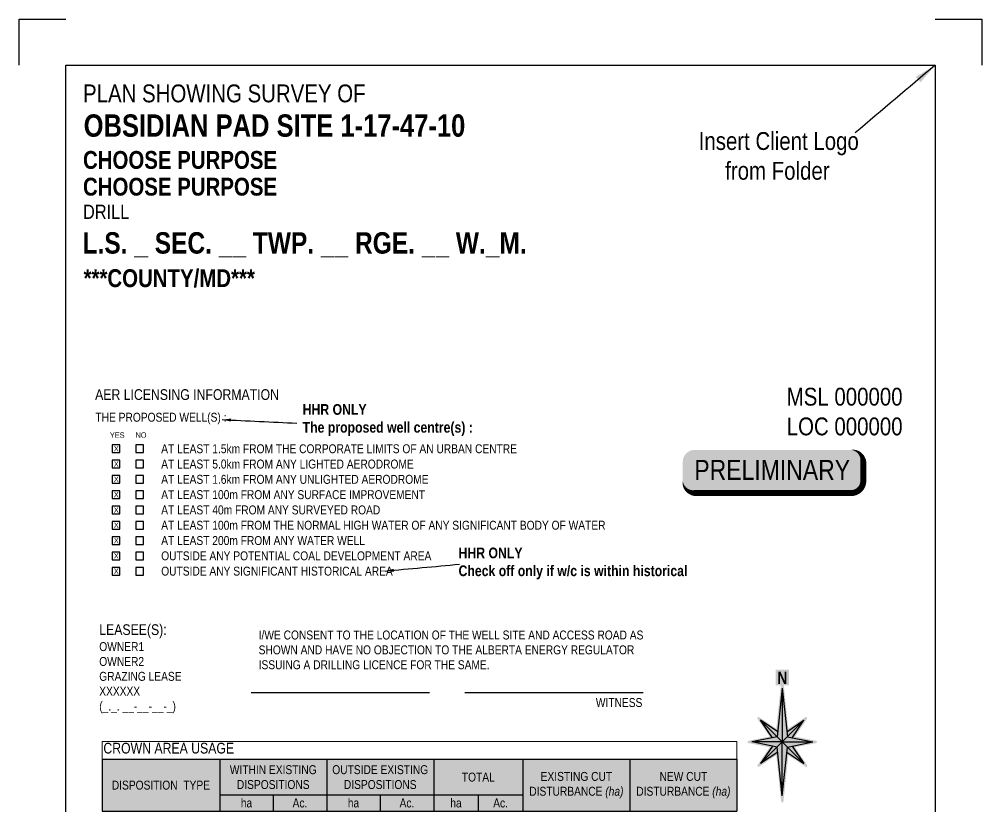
# Paper-space layout '1 of 5' of a CAD drawing. Extents: x -1122 to -42, y -10 to 1768.
# Drawn here: x -1122 to -42, y 885 to 1768 of the extents above; entities that cross this region are included whole.
import ezdxf
from ezdxf.enums import TextEntityAlignment as Align

# ---------------------------------------------------------------- set-up
doc = ezdxf.new("R2010")
doc.units = 0
doc.header["$LTSCALE"] = 5
doc.layers.get('Defpoints').update_dxf_attribs({"color": 9})
for name, color, linetype in [('CG-BORDER', 2, 'Continuous'), ('CG-NORTH', 7, 'Continuous'), ('CG-NOTES', 7, 'Continuous'), ('CG-PRELIM', 7, 'Continuous'), ('S-1', 1, 'Continuous'), ('S-2', 2, 'Continuous')]:
    doc.layers.add(name, color=color, linetype=linetype)
doc.styles.add('80', font='ARIALN.TTF', dxfattribs={"height": 10})
doc.styles.add('80CG', font='ARIALN.TTF', dxfattribs={"height": 10})
doc.styles.add('80L', font='ARIALN.TTF', dxfattribs={"height": 10})
doc.styles.add('BOLD', font='ARIALNB.TTF')
doc.dimstyles.new('Compass 5 000', dxfattribs={"dimscale": 5, "dimtxt": 9, "dimasz": 2, "dimexe": 0.2, "dimexo": 0.0625, "dimgap": 0.5, "dimtad": 0, "dimtih": 1, "dimtoh": 1, "dimzin": 0, "dimdsep": 46, "dimtxsty": '80CG', "dimcen": 0.1, "dimse1": 1, "dimse2": 1, "dimclrd": 256, "dimclrt": 256, "dimaunit": 1, "dimadec": 4, "dimazin": 0, "dimtfac": 0.06, "dimtofl": 0, "dimtmove": 0, "dimatfit": 1, "dimfxl": 0.2, "dimtolj": 1, "dimtzin": 0, "dimlwd": -1, "dimarcsym": 0})

# ---------------------------------------------------------------- blocks, each defined once
blk = doc.blocks.new('wsborder')
at = {"layer": 'Defpoints'}
for p, q in [((-5.1887327572e-06, 1778.000005820632), (52.24999406778079, 1778.000005820632)), ((-5.1887327572e-06, 1726.500004758894), (-5.1887327572e-06, 1778.000005820632)), ((1027.249994066885, 1778.000003697155), (1079.499993323399, 1778.000003697155)), ((1079.499993323399, 1778.000003697155), (1079.499993323399, 1726.500002635417))]:
    blk.add_line(p, q, dxfattribs=at)
at = {"layer": 'S-1'}
for p, q in [((-5.1887327572e-06, 1778.000003697155), (-5.1887327572e-06, 1778.000003697155)), ((1079.499993323399, 1778.000003697155), (1079.499993323399, 1778.000003697155))]:
    blk.add_line(p, q, dxfattribs=at)
at = {"layer": 'S-2'}
blk.add_lwpolyline([(1027.249994066885, 51.50000476041713), (52.24999406778079, 51.50000476041713), (52.24999406778079, 1726.500004758894), (1027.249994066885, 1726.500004758894)], close=True, dxfattribs=at)
at = {"style": '80', "flags": 1}
blk.add_attdef('PAGENUMBER', (52.24999406778079, 51.50000476041713), '', height=10, rotation=90, dxfattribs=at)
blk = doc.blocks.new('*U353')
h = blk.add_hatch(color=50)
edge = h.paths.add_edge_path()
edge.add_line((-38.99999999999998, -11.5), (38.99999999999998, -11.5))
edge.add_arc((38.99999999999999, -5.499999999999993), 6.000000000000007, 269.9999999999999, 359.9999999999999)
edge.add_line((44.99999999999999, -5.5), (44.99999999999999, 4))
edge.add_arc((38.99999999999999, 3.999999999999993), 6.000000000000007, 6.361109362927026e-14, 90.00000000000006)
edge.add_line((38.99999999999998, 10), (-38.99999999999998, 10))
edge.add_arc((-38.99999999999999, 3.999999999999993), 6.000000000000007, 89.99999999999993, 179.9999999999999)
edge.add_line((-44.99999999999999, 4), (-44.99999999999999, -5.5))
edge.add_arc((-38.99999999999999, -5.499999999999993), 6.000000000000007, 180.0000000000001, 270.0000000000001)
at = {"flags": 128}
blk.add_lwpolyline([(-38.99999999999998, -11.5, 3, 3, 0), (38.99999999999998, -11.5, 3, 3, 0.4142135623730951), (44.99999999999999, -5.5, 3, 3, 0), (44.99999999999999, 4, 3, 0, 0.4142135623730951), (38.99999999999998, 10, 0, 0, 0), (-38.99999999999998, 10, 0, 0, 0.4142135623730951), (-44.99999999999999, 4, 0, 0, 0), (-44.99999999999999, -5.5, 0, 3, 0.4142135623730951)], format="xyseb", close=True, dxfattribs=at)
at = {"style": '80'}
blk.add_attdef('ENTER_TEXT_001', (-26.84515688949523, -4.918144611186903), '', height=10, dxfattribs=at)
blk = doc.blocks.new('*U512')
at = {"layer": 'CG-NOTES'}
for p, q in [((-439.7030282362059, 0), (-239.703028236206, 0)), ((-200, 0), (0, 0))]:
    blk.add_line(p, q, dxfattribs=at)
at = {"layer": 'CG-NOTES', "insert": (-53.15805086227943, -6.338997518360201), "char_height": 10, "width": 34.3905866302865, "attachment_point": 1, "style": '80'}
blk.add_mtext('WITNESS', dxfattribs=at)
blk = doc.blocks.new('NORTH')
h = blk.add_hatch(color=141)
h.dxf.hatch_style = 1
edge = h.paths.add_edge_path()
edge.add_line((-2.491826417608756, 97.79764166632559), (-11.33110282728876, 97.79764166632559))
edge.add_line((-11.33110282728876, 97.79764166632559), (-11.33110282728876, 124.5108430137709))
edge.add_line((-11.33110282728876, 124.5108430137709), (11.39352990136058, 124.5108430137709))
edge.add_line((11.39352990136058, 124.5108430137709), (11.39352990136058, 97.79764166632559))
edge.add_line((11.39352990136058, 97.79764166632559), (2.491826417608753, 97.79764166632559))
edge.add_line((2.491826417608753, 97.79764166632559), (10.37750138339402, 22.7704560742972))
edge.add_line((10.37750138339402, 22.7704560742972), (39.92203399470885, 42.69849494675881))
edge.add_arc((41.04041980165037, 41.04041980164875), 1.999999999999999, -34.00000000000517, 124.00000000000111, ccw=False)
edge.add_line((42.69849494676036, 39.92203399470711), (22.00406355378607, 9.241277745924236))
edge.add_line((22.00406355378607, 9.241277745924236), (58.2739075855486, 1.960886155649267))
edge.add_arc((57.88030183790379, -1.018906841307665e-12), 1.999999999999997, -78.64993825518172, 78.64993825517888, ccw=False)
edge.add_line((58.27390758554851, -1.960886155651323), (22.00406355378518, -9.24127774592482))
edge.add_line((22.00406355378518, -9.24127774592482), (42.69849494675569, -39.92203399470677))
edge.add_arc((41.04041980164563, -41.04041980164828), 1.999999999999995, -124.0000000000046, 34.00000000000102, ccw=False)
edge.add_line((39.922033994704, -42.69849494675827), (10.37750138339402, -22.77045607429739))
edge.add_line((10.37750138339402, -22.77045607429739), (1.989043790736552, -102.5812988196396))
edge.add_arc((9.224476449245426e-15, -102.3722418931042), 2.000000000000001, 185.9999999999985, 353.99999999999864, ccw=False)
edge.add_line((-1.989043790736544, -102.5812988196395), (-10.37750138339407, -22.77045607429672))
edge.add_line((-10.37750138339407, -22.77045607429672), (-39.92203399470549, -42.69849494675363))
edge.add_arc((-41.04041980164693, -41.04041980164351), 1.999999999999998, 145.9999999999955, 303.9999999999981, ccw=False)
edge.add_line((-42.69849494675693, -39.92203399470188), (-22.00406355378651, -9.24127774592452))
edge.add_line((-22.00406355378651, -9.241277745924519), (-58.27390758554856, -1.960886155651306))
edge.add_arc((-57.88030183790382, -9.995419635864475e-13), 2.000000000000002, 101.35006174482157, 258.6499382551812, ccw=False)
edge.add_line((-58.27390758554866, 1.960886155649287), (-22.00406355378779, 9.241277745923886))
edge.add_line((-22.00406355378779, 9.241277745923886), (-42.69849494675572, 39.9220339947068))
edge.add_arc((-41.04041980164558, 41.04041980164821), 2.000000000000002, 55.999999999995225, 213.9999999999969, ccw=False)
edge.add_line((-39.92203399470394, 42.6984949467582), (-10.37750138339407, 22.77045607429753))
edge.add_line((-10.37750138339407, 22.77045607429753), (-2.491826417608756, 97.79764166632557))
at = {"linetype": 'Continuous'}
for points in [[(0, 92.80546965959776), (-8.826541068045046, 8.826541068045172), (1.1937e-12, -2.3874e-12)], [(-37.3345841318361, 37.33458413183729), (-16.99915135460746, 7.18606521849972), (-8.826541068044788, 8.826541068045172)], [(37.3345841318374, 37.33458413183729), (7.915829427503197, 17.49138352886467), (8.826541068045024, 8.826541068045172)], [(0, 0), (-52.79907522481363, 0), (-8.826541068045513, -8.826541068044662)], [(8.826541068045024, 8.826541068045172), (0, 0), (52.79907522480353, 0)], [(8.826541068045024, -8.826541068045001), (0, 0), (0, -92.80546965959995)], [(-7.915829427502984, -17.4913835288645), (-8.826541068045046, -8.826541068045001), (-37.33458413183729, -37.33458413183472)], [(16.99915135460456, -7.186065218500572), (8.826541068044662, -8.826541068045001), (37.33458413183716, -37.33458413183968)]]:
    blk.add_hatch(color=14, dxfattribs=at).paths.add_polyline_path(points)
at = {"color": 14, "linetype": 'Continuous'}
for p, q in [((0, 92.80546965959776), (-8.826541068045046, 8.826541068045172)), ((0, 92.80546965959776), (0, 0)), ((0, 92.80546965959776), (8.826541068045024, 8.826541068045172)), ((0, 0), (-37.3345841318361, 37.33458413183729)), ((-16.99915135460746, 7.18606521849972), (-37.3345841318361, 37.33458413183729)), ((-7.915829427502984, 17.49138352886467), (-37.33458413183729, 37.33458413183968)), ((0, 0), (37.33458413183727, 37.33458413183729)), ((7.915829427502962, 17.49138352886467), (37.33458413183727, 37.33458413183729)), ((16.99915135460516, 7.186065218500232), (37.33458413183968, 37.33458413183729)), ((-8.826541068045046, 8.826541068045172), (-52.79907522480383, 0)), ((0, 0), (-52.79907522480383, 0)), ((0, 0), (-37.33458413183729, -37.33458413183472)), ((0, 0), (37.33458413183486, -37.33458413183712)), ((0, -92.80546965959756), (0, 0)), ((0, 0), (52.79907522480378, 0)), ((8.826541068045024, 8.826541068045172), (52.79907522480378, 0)), ((-8.826541068045046, -8.826541068045001), (-52.79907522480527, -1.5348e-12)), ((-16.99915135460554, -7.186065218500402), (-37.33458413183968, -37.33458413183712)), ((0, -92.80546965959756), (-8.826541068045046, -8.826541068045001)), ((0, -92.80546965959756), (8.826541068045024, -8.826541068045001)), ((8.826541068045024, -8.826541068045001), (52.79907522480524, -1.5348e-12)), ((16.86362785564083, -6.985143368618993), (16.99915135460565, -7.186065218500402)), ((16.99915135460446, -7.186065218500572), (37.33458413183727, -37.33458413183968)), ((-7.915829427502984, -17.4913835288645), (-37.33458413183729, -37.33458413183472)), ((7.915829427502962, -17.4913835288645), (37.33458413183727, -37.33458413183968))]:
    blk.add_line(p, q, dxfattribs=at)
at = {"color": 14, "style": 'BOLD'}
blk.add_text('N', height=21.09375, dxfattribs=at).set_placement((0, 110.5952858925737), align=Align.MIDDLE_CENTER)
blk = doc.blocks.new('*U355')
for points in [[(0, 0), (8.600000000005819, 0), (8.600000000005819, 8.600000000005819), (0, 8.600000000005819)], [(26.41619495514897, 0), (35.01619495515479, 0), (35.01619495515479, 8.600000000005819), (26.41619495514897, 8.600000000005819)]]:
    blk.add_lwpolyline(points, close=True)
at = {"insert": (1.468155372712345, 7.391052055085082), "char_height": 6, "attachment_point": 1, "style": '80'}
blk.add_mtext_dynamic_manual_height_columns('\\pi0.43422;X', width=5.378663222160014, gutter_width=50, heights=[0], dxfattribs=at)
at = {"layer": 'CG-NOTES', "insert": (55.01619495515479, 4.300000000002909), "char_height": 9.999959999999996, "width": 398.5567959437925, "attachment_point": 4, "style": '80'}
blk.add_mtext('AT LEAST 1.5km FROM THE CORPORATE LIMITS OF AN URBAN CENTRE', dxfattribs=at)
blk = doc.blocks.new('*U356')
for points in [[(0, 0), (8.600000000005819, 0), (8.600000000005819, 8.600000000005819), (0, 8.600000000005819)], [(26.41619495514897, 0), (35.01619495515479, 0), (35.01619495515479, 8.600000000005819), (26.41619495514897, 8.600000000005819)]]:
    blk.add_lwpolyline(points, close=True)
at = {"insert": (1.468155372712345, 7.391052055085082), "char_height": 6, "attachment_point": 1, "style": '80'}
blk.add_mtext_dynamic_manual_height_columns('\\pi0.43422;X', width=5.378663222160014, gutter_width=50, heights=[0], dxfattribs=at)
at = {"layer": 'CG-NOTES', "insert": (55.01619495515479, 4.300000000002909), "char_height": 9.999959999999996, "width": 282.7387053298771, "attachment_point": 4, "style": '80'}
blk.add_mtext('AT LEAST 5.0km FROM ANY LIGHTED AERODROME', dxfattribs=at)
blk = doc.blocks.new('*U357')
for points in [[(0, 0), (8.600000000005819, 0), (8.600000000005819, 8.600000000005819), (0, 8.600000000005819)], [(26.41619495514897, 0), (35.01619495515479, 0), (35.01619495515479, 8.600000000005819), (26.41619495514897, 8.600000000005819)]]:
    blk.add_lwpolyline(points, close=True)
at = {"insert": (1.468155372712345, 7.391052055085082), "char_height": 6, "attachment_point": 1, "style": '80'}
blk.add_mtext_dynamic_manual_height_columns('\\pi0.43422;X', width=5.378663222160014, gutter_width=50, heights=[0], dxfattribs=at)
at = {"layer": 'CG-NOTES', "insert": (55.01619495515479, 4.300000000002909), "char_height": 9.999959999999996, "width": 299.2734277309685, "attachment_point": 4, "style": '80'}
blk.add_mtext('AT LEAST 1.6km FROM ANY UNLIGHTED AERODROME', dxfattribs=at)
blk = doc.blocks.new('*U516')
for points in [[(0, 0), (8.600000000005819, 0), (8.600000000005819, 8.600000000005819), (0, 8.600000000005819)], [(26.41619495514897, 0), (35.01619495515479, 0), (35.01619495515479, 8.600000000005819), (26.41619495514897, 8.600000000005819)]]:
    blk.add_lwpolyline(points, close=True)
at = {"insert": (1.468155372712345, 7.391052055085082), "char_height": 6, "attachment_point": 1, "style": '80'}
blk.add_mtext_dynamic_manual_height_columns('\\pi0.43422;X', width=5.378663222160014, gutter_width=50, heights=[0], dxfattribs=at)
at = {"layer": 'CG-NOTES', "insert": (55.01619495515479, 4.300000000002909), "char_height": 9.999959999999996, "width": 295.8559789178717, "attachment_point": 4, "style": '80'}
blk.add_mtext('AT LEAST 100m FROM ANY SURFACE IMPROVEMENT', dxfattribs=at)
blk = doc.blocks.new('*U358')
for points in [[(0, 0), (8.600000000005819, 0), (8.600000000005819, 8.600000000005819), (0, 8.600000000005819)], [(26.41619495514897, 0), (35.01619495515479, 0), (35.01619495515479, 8.600000000005819), (26.41619495514897, 8.600000000005819)]]:
    blk.add_lwpolyline(points, close=True)
at = {"insert": (1.468155372712345, 7.391052055085082), "char_height": 6, "attachment_point": 1, "style": '80'}
blk.add_mtext_dynamic_manual_height_columns('\\pi0.43422;X', width=5.378663222160014, gutter_width=50, heights=[0], dxfattribs=at)
at = {"layer": 'CG-NOTES', "insert": (55.01619495515479, 4.300000000002909), "char_height": 9.999959999999996, "width": 245.1604108960436, "attachment_point": 4, "style": '80'}
blk.add_mtext('AT LEAST 40m FROM ANY SURVEYED ROAD', dxfattribs=at)
blk = doc.blocks.new('*U359')
for points in [[(0, 0), (8.600000000005819, 0), (8.600000000005819, 8.600000000005819), (0, 8.600000000005819)], [(26.41619495514897, 0), (35.01619495515479, 0), (35.01619495515479, 8.600000000005819), (26.41619495514897, 8.600000000005819)]]:
    blk.add_lwpolyline(points, close=True)
at = {"insert": (1.468155372712345, 7.391052055085082), "char_height": 6, "attachment_point": 1, "style": '80'}
blk.add_mtext_dynamic_manual_height_columns('\\pi0.43422;X', width=5.378663222160014, gutter_width=50, heights=[0], dxfattribs=at)
at = {"layer": 'CG-NOTES', "insert": (55.01619495515479, 4.300000000002909), "char_height": 9.999959999999996, "width": 498.3108307596178, "attachment_point": 4, "style": '80'}
blk.add_mtext('AT LEAST 100m FROM THE NORMAL HIGH WATER OF ANY SIGNIFICANT BODY OF WATER', dxfattribs=at)
blk = doc.blocks.new('*U360')
for points in [[(0, 0), (8.600000000005819, 0), (8.600000000005819, 8.600000000005819), (0, 8.600000000005819)], [(26.41619495514897, 0), (35.01619495515479, 0), (35.01619495515479, 8.600000000005819), (26.41619495514897, 8.600000000005819)]]:
    blk.add_lwpolyline(points, close=True)
at = {"insert": (1.468155372712345, 7.391052055085082), "char_height": 6, "attachment_point": 1, "style": '80'}
blk.add_mtext_dynamic_manual_height_columns('\\pi0.43422;X', width=5.378663222160014, gutter_width=50, heights=[0], dxfattribs=at)
at = {"layer": 'CG-NOTES', "insert": (55.01619495515479, 4.300000000002909), "char_height": 9.999959999999996, "width": 228.1891281675306, "attachment_point": 4, "style": '80'}
blk.add_mtext('AT LEAST 200m FROM ANY WATER WELL', dxfattribs=at)
blk = doc.blocks.new('*U361')
for points in [[(0, 0), (8.600000000005819, 0), (8.600000000005819, 8.600000000005819), (0, 8.600000000005819)], [(26.41619495514897, 0), (35.01619495515479, 0), (35.01619495515479, 8.600000000005819), (26.41619495514897, 8.600000000005819)]]:
    blk.add_lwpolyline(points, close=True)
at = {"insert": (1.468155372712345, 7.391052055085082), "char_height": 6, "attachment_point": 1, "style": '80'}
blk.add_mtext_dynamic_manual_height_columns('\\pi0.43422;X', width=5.378663222160014, gutter_width=50, heights=[0], dxfattribs=at)
at = {"layer": 'CG-NOTES', "insert": (55.01619495515479, 4.300000000002909), "char_height": 9.999959999999996, "width": 303.113794361255, "attachment_point": 4, "style": '80'}
blk.add_mtext('OUTSIDE ANY POTENTIAL COAL DEVELOPMENT AREA', dxfattribs=at)
blk = doc.blocks.new('*U362')
for points in [[(0, 0), (8.600000000005819, 0), (8.600000000005819, 8.600000000005819), (0, 8.600000000005819)], [(26.41619495514897, 0), (35.01619495515479, 0), (35.01619495515479, 8.600000000005819), (26.41619495514897, 8.600000000005819)]]:
    blk.add_lwpolyline(points, close=True)
at = {"insert": (1.468155372712345, 7.391052055085082), "char_height": 6, "attachment_point": 1, "style": '80'}
blk.add_mtext_dynamic_manual_height_columns('\\pi0.43422;X', width=5.378663222160014, gutter_width=50, heights=[0], dxfattribs=at)
at = {"layer": 'CG-NOTES', "insert": (55.01619495515479, 4.300000000002909), "char_height": 9.999959999999996, "width": 259.8056456300135, "attachment_point": 4, "style": '80'}
blk.add_mtext('OUTSIDE ANY SIGNIFICANT HISTORICAL AREA', dxfattribs=at)
blk = doc.blocks.new('*U527')
at = {"layer": 'Defpoints', "color": 2, "insert": (0, 0), "char_height": 20, "attachment_point": 4, "style": '80L'}
blk.add_mtext_dynamic_manual_height_columns('{\\fArial Narrow|b1|i0|c0|p34;CHOOSE PURPOSE}', width=325.1226466575716, gutter_width=50, heights=[0], dxfattribs=at)
blk = doc.blocks.new('Drill_Well')
at = {"insert": (0, 0), "char_height": 16, "attachment_point": 1, "style": '80'}
blk.add_mtext_dynamic_manual_height_columns('{\\C2;DRILL}', width=56.6589488437281, gutter_width=45, heights=[0], dxfattribs=at)
blk = doc.blocks.new('*U532')
at = {"layer": 'CG-NOTES', "color": 2, "style": 'BOLD'}
blk.add_text('***COUNTY/MD***', height=20.0001, dxfattribs=at).set_placement((0, 0), align=Align.MIDDLE_LEFT)
blk = doc.blocks.new('*T537')
at = {"layer": 'CG-NOTES', "color": 0, "linetype": 'ByBlock', "lineweight": -2, "transparency": 16777216}
for p, q in [((0, -20), (712, -20)), ((0, -20), (0, -78)), ((132, -20), (132, -78)), ((252, -20), (252, -78)), ((372, -20), (372, -78)), ((472, -20), (472, -78)), ((592, -20), (592, -78)), ((712, -20), (712, -78)), ((132, -60), (472, -60)), ((192, -60), (192, -78)), ((312, -60), (312, -78)), ((422, -60), (422, -78)), ((0, -78), (712, -78))]:
    blk.add_line(p, q, dxfattribs=at)
at = {"layer": 'CG-NOTES', "color": 254, "transparency": 16777216}
for points in [[(0, -20), (0, -78), (132, -20), (132, -78)], [(132, -20), (132, -60), (252, -20), (252, -60)], [(252, -20), (252, -60), (372, -20), (372, -60)], [(372, -20), (372, -60), (472, -20), (472, -60)], [(472, -20), (472, -78), (592, -20), (592, -78)], [(592, -20), (592, -78), (712, -20), (712, -78)], [(132, -60), (132, -78), (192, -60), (192, -78)], [(192, -60), (192, -78), (252, -60), (252, -78)], [(252, -60), (252, -78), (312, -60), (312, -78)], [(312, -60), (312, -78), (372, -60), (372, -78)], [(372, -60), (372, -78), (422, -60), (422, -78)], [(422, -60), (422, -78), (472, -60), (472, -78)]]:
    blk.add_solid(points, dxfattribs=at)
at = {"layer": 'Defpoints', "color": 8, "linetype": 'ByBlock', "lineweight": 0, "transparency": 16777216}
for p, q in [((0, 0), (712, 0)), ((0, 0), (0, -20)), ((712, 0), (712, -20))]:
    blk.add_line(p, q, dxfattribs=at)
at = {"layer": 'CG-NOTES', "color": 14, "transparency": 16777216, "insert": (1.5, -1.5), "char_height": 12, "width": 709, "attachment_point": 1, "style": '80'}
blk.add_mtext('CROWN AREA USAGE', dxfattribs=at)
at = {"layer": 'CG-NOTES', "color": 1, "transparency": 16777216, "char_height": 10, "attachment_point": 5, "style": '80'}
for s, insert, width in [('WITHIN EXISTING DISPOSITIONS', (192, -40), 117), ('OUTSIDE EXISTING DISPOSITIONS', (312, -40), 117), ('TOTAL', (422, -40), 97), ('EXISTING CUT DISTURBANCE {\\fArial Narrow|b0|i1|c0|p34;(ha)}', (532, -49), 117), ('NEW CUT DISTURBANCE {\\fArial Narrow|b0|i1|c0|p34;(ha)}', (652, -49), 117), ('DISPOSITION  TYPE', (66, -49), 129), ('ha', (162, -69), 57), ('Ac.', (222, -69), 57), ('ha', (282, -69), 57), ('Ac.', (342, -69), 57), ('ha', (397, -69), 47), ('Ac.', (447, -69), 47)]:
    blk.add_mtext(s, dxfattribs=dict(at, insert=insert, width=width))
blk = doc.blocks.new('*U494')
for name, p in [('*U527', (0, -10)), ('*U527', (-1.4210854715202e-14, -40)), ('Drill_Well', (-2.131628207280301e-14, -60)), ('*U532', (0.630693763140016, -142.4301614779666))]:
    blk.add_blockref(name, p)
at = {"layer": 'CG-NOTES'}
for name, p in [('*U355', (32.68356589463622, -338.0721609625098)), ('*U356', (32.68356589463622, -355.2245768603489)), ('*U357', (32.68356589463622, -372.3769927581877)), ('*U516', (32.68356589463622, -389.5294086560268)), ('*U358', (32.68356589463622, -406.6818245538657)), ('*U359', (32.68356589463622, -423.8342404517048)), ('*U360', (32.68356589463622, -440.9866563495448)), ('*U361', (32.68356589463622, -458.1390722473827)), ('*U362', (32.68356589463622, -475.2914881452227))]:
    blk.add_blockref(name, p, dxfattribs=at)
at = {"layer": 'CG-NOTES', "color": 14, "style": '80'}
blk.add_text('AER LICENSING INFORMATION', height=12, dxfattribs=at).set_placement((13.57924303391349, -278.9435398155558))
at = {"layer": 'CG-NOTES', "style": '80'}
blk.add_text('THE PROPOSED WELL(S) :', height=9.999959999999996, dxfattribs=at).set_placement((13.87829533150023, -303.3849303504778))
at = {"layer": 'CG-NOTES', "color": 14, "insert": (-0.5292209490139612, -90.90240309116075), "char_height": 24, "width": 557.1507692307692, "attachment_point": 1, "style": 'BOLD'}
blk.add_mtext('L.S. _ SEC. __ TWP. __ RGE. __ W._M.', dxfattribs=at)
at = {"layer": 'CG-NOTES', "attachment_point": 1, "style": '80'}
for s, insert, char_height, width in [('YES', (30.11740158977705, -315.3886590825798), 6, 25.77624386825509), ('NO', (58.8870173820643, -315.3886590825798), 6, 25.77624386825509), ('I/WE CONSENT TO THE LOCATION OF THE WELL SITE AND ACCESS ROAD AS SHOWN AND HAVE NO OBJECTION TO THE ALBERTA ENERGY REGULATOR ISSUING A DRILLING LICENCE FOR THE SAME.', (196.9873649404414, -537.5383896640639), 10, 462.2163279607568)]:
    blk.add_mtext(s, dxfattribs=dict(at, insert=insert, char_height=char_height, width=width))
at = {"layer": 'Defpoints', "char_height": 12, "attachment_point": 1, "style": '80L'}
for s, width, insert in [('{\\fArial Narrow|b1|i0|c0|p34;\\C1;HHR ONLY\\PThe proposed well centre(s) :     }', 290.6014954399998, (246.3129848271518, -283.6518299207521)), ('{\\fArial Narrow|b1|i0|c0|p34;\\C1;HHR ONLY\\PCheck off only if w/c is within historical   }', 255.8771623465211, (421.1663120151711, -444.5190407692098))]:
    blk.add_mtext_dynamic_manual_height_columns(s, width=width, gutter_width=45, heights=[0], dxfattribs=dict(at, insert=insert))
at = {"layer": 'Defpoints', "path_type": 1}
for points in [[(156.1035229267831, -301.0580725587627), (239.9276940230059, -305.080660066779)], [(338.7048479103936, -470.8209819365268), (422.3329958573826, -463.1541916724977)]]:
    blk.add_leader(points, dimstyle='Compass 5 000', override={"dimgap": 0.5, "dimtad": 0, "dimclrd": 1}, dxfattribs=at)

psp = doc.layouts.new('1 of 5')

# ---------------------------------------------------------------- block references
for name, p in [('*U494', (-1050.307161115214, 1620.439214939913)), ('*T537', (-1028.976659899753, 958.5182047183455))]:
    psp.add_blockref(name, p)
at = {"layer": 'CG-BORDER'}
psp.add_blockref('wsborder', (-1121.83074728773, -9.701677059130134), dxfattribs=at)
at = {"layer": 'CG-NORTH', "xscale": 0.65, "yscale": 0.65, "zscale": 0.65}
psp.add_blockref('NORTH', (-266.0301030802957, 958.0083004636094), dxfattribs=at)
at = {"layer": 'CG-NOTES'}
psp.add_blockref('*U512', (-422.0096134490626, 1013.53370257502), dxfattribs=at)
at = {"layer": 'CG-PRELIM'}
ref = psp.add_blockref('*U353', (-276.4605230905258, 1262.976356780898), dxfattribs=dict(at, xscale=2.249999999999999, yscale=2.249999999999999, zscale=2.249999999999999))
ref.add_attrib('ENTER_TEXT_001', 'PRELIMINARY', (-364.7031902119447, 1251.726356780898), dxfattribs={"layer": '0', "height": 22.49999999999999, "style": '80'})

# ---------------------------------------------------------------- texts
at = {"insert": (-261.0529766761583, 1355.111565120701), "char_height": 20, "attachment_point": 1, "style": '80L'}
psp.add_mtext_dynamic_manual_height_columns('{\\C3;MSL 000000\\PLOC 000000}', width=153.0241065171688, gutter_width=45, heights=[0], dxfattribs=at)
at = {"layer": 'CG-NOTES', "attachment_point": 1, "style": '80'}
for s, insert, char_height, width in [('PLAN SHOWING SURVEY OF', (-1050.307161115214, 1695.175931691325), 20, 641.4929313355274), ('{\\H1.2x;\\C14;LEASEE(S):\\H0.83332x;\\C256;\\POWNER1\\POWNER2\\PGRAZING LEASE\\PXXXXXX\\P(_._. __-__-__-_)}', (-1032.104360170523, 1089.898193242532), 10, 224.8371119831815)]:
    psp.add_mtext(s, dxfattribs=dict(at, insert=insert, char_height=char_height, width=width))
at = {"layer": 'CG-NOTES', "color": 14, "insert": (-1049.580753219949, 1648.949281115142), "char_height": 25, "width": 655.1628269898978, "attachment_point": 4, "style": '80'}
psp.add_mtext('{\\fArial Narrow|b1|i0|c0|p34;OBSIDIAN PAD SITE 1-17-47-10}', dxfattribs=at)
at = {"layer": 'Defpoints', "insert": (-368.3236979269337, 1641.766983473963), "char_height": 20, "width": 193.6020138401442, "attachment_point": 1, "style": '80'}
psp.add_mtext('\\pi8.54043;Insert Client Logo \\P\\pi38.20619;from Folder', dxfattribs=at)

# ---------------------------------------------------------------- leaders
at = {"layer": 'Defpoints', "path_type": 1}
psp.add_leader([(-94.58075322084483, 1716.798327699764), (-184.1753773380981, 1640.840266681982)], dimstyle='Compass 5 000', override={"dimasz": 5, "dimgap": 0.5, "dimtad": 0}, dxfattribs=at)

doc.saveas('drawing.dxf')
